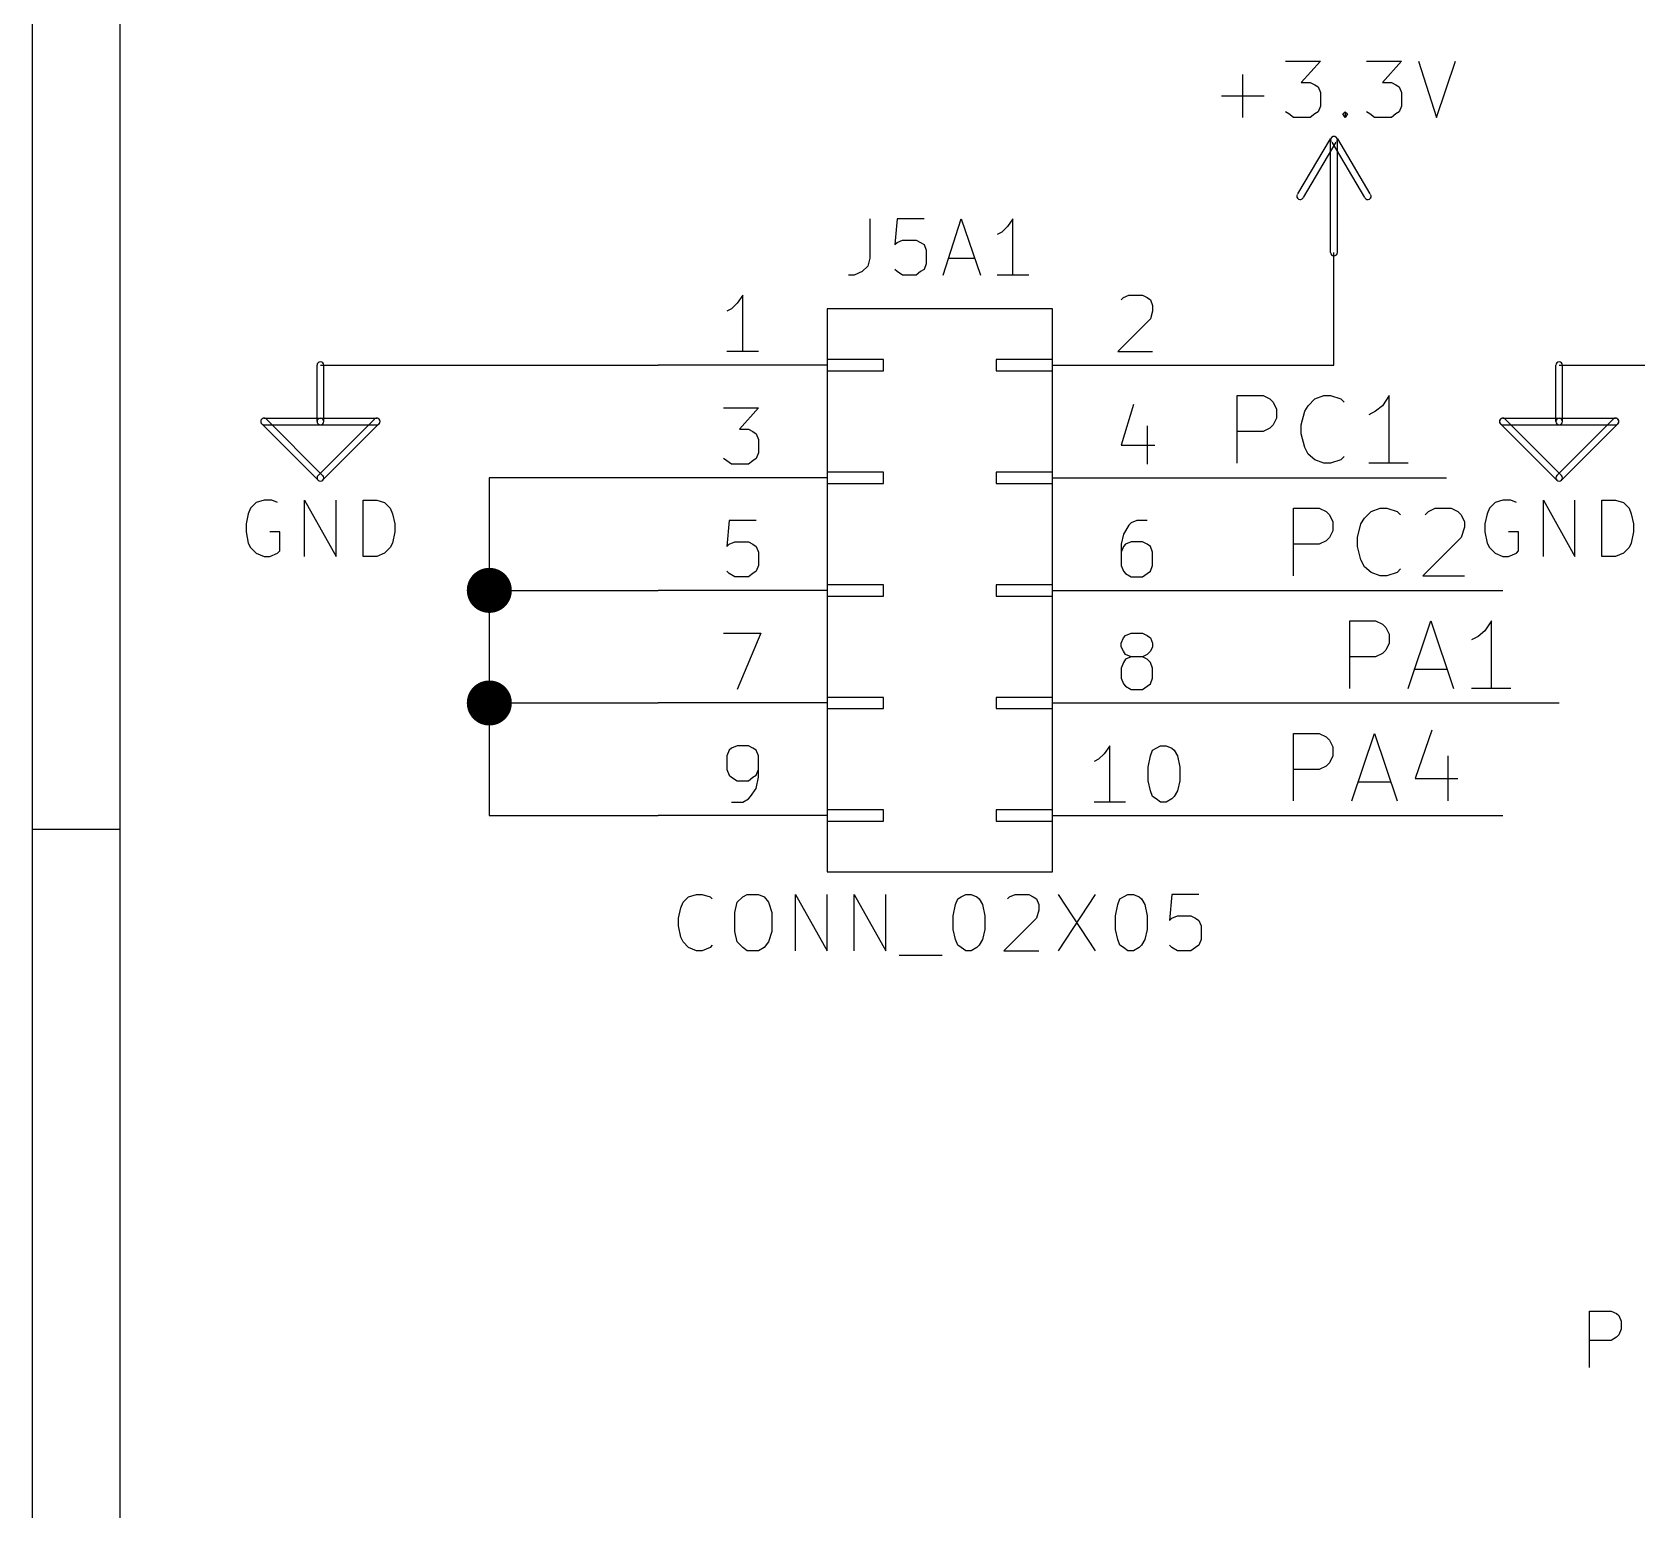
# Model space of a CAD drawing. Extents: x 10 to 287, y -200 to -10.
# Drawn here: x 10.01 to 46.2, y -75.35 to -42.02 of the extents above; entities that cross this region are included whole.
import ezdxf

# ---------------------------------------------------------------- set-up
doc = ezdxf.new("R2010")
doc.units = 0
doc.header["$MEASUREMENT"] = 0
doc.layers.add('BLACK', color=7, linetype='CONTINUOUS')

msp = doc.modelspace()

# ---------------------------------------------------------------- linework, layer by layer
at = {"layer": 'Black'}
for p, q in [((37.1856, -51.7398), (37.1856, -50.2158)), ((37.1856, -50.2158), (37.7698, -50.2158)), ((37.7698, -50.2158), (37.9222, -50.292)), ((37.9222, -50.292), (37.9984, -50.3682)), ((38.7858, -50.4444), (38.9382, -50.292)), ((38.9382, -50.292), (39.1414, -50.2158)), ((39.1414, -50.2158), (39.2938, -50.2158)), ((39.2938, -50.2158), (39.5224, -50.292)), ((39.5224, -50.292), (39.5986, -50.3682)), ((40.6146, -50.2158), (40.4622, -50.4444)), ((40.6146, -51.7398), (40.6146, -50.2158)), ((37.9984, -50.3682), (38.0746, -50.5206)), ((38.0746, -50.5206), (38.0746, -50.7238)), ((38.6334, -50.8762), (38.7096, -50.5714)), ((38.7096, -50.5714), (38.7858, -50.4444)), ((40.3098, -50.5714), (40.1574, -50.6476)), ((40.4622, -50.4444), (40.3098, -50.5714)), ((37.7698, -51.0286), (37.1856, -51.0286)), ((37.9222, -50.9524), (37.7698, -51.0286)), ((37.9984, -50.8762), (37.9222, -50.9524)), ((38.0746, -50.7238), (37.9984, -50.8762)), ((38.6334, -51.0794), (38.6334, -50.8762)), ((38.7096, -51.3842), (38.6334, -51.0794)), ((38.7858, -51.5366), (38.7096, -51.3842)), ((38.9382, -51.6636), (38.7858, -51.5366)), ((39.1414, -51.7398), (38.9382, -51.6636)), ((39.2938, -51.7398), (39.1414, -51.7398)), ((39.5224, -51.6636), (39.2938, -51.7398)), ((39.5986, -51.5874), (39.5224, -51.6636)), ((41.0464, -51.7398), (40.1574, -51.7398)), ((38.4556, -54.2798), (38.4556, -52.7558)), ((38.4556, -52.7558), (39.0398, -52.7558)), ((39.0398, -52.7558), (39.1922, -52.832)), ((39.1922, -52.832), (39.2684, -52.9082)), ((40.0558, -52.9844), (40.2082, -52.832)), ((40.2082, -52.832), (40.4114, -52.7558)), ((40.4114, -52.7558), (40.5638, -52.7558)), ((40.5638, -52.7558), (40.7924, -52.832)), ((40.7924, -52.832), (40.8686, -52.9082)), ((41.4274, -52.9082), (41.5036, -52.832)), ((41.5036, -52.832), (41.656, -52.7558)), ((41.656, -52.7558), (42.0116, -52.7558)), ((42.0116, -52.7558), (42.164, -52.832)), ((42.164, -52.832), (42.2402, -52.9082)), ((39.2684, -52.9082), (39.3446, -53.0606)), ((39.3446, -53.0606), (39.3446, -53.2638)), ((39.9034, -53.4162), (39.9796, -53.1114)), ((39.9796, -53.1114), (40.0558, -52.9844)), ((42.2402, -52.9082), (42.3164, -53.0606)), ((42.3164, -53.1876), (42.2402, -53.4162)), ((42.3164, -53.0606), (42.3164, -53.1876)), ((39.1922, -53.4924), (39.0398, -53.5686)), ((39.2684, -53.4162), (39.1922, -53.4924)), ((39.3446, -53.2638), (39.2684, -53.4162)), ((39.9034, -53.6194), (39.9034, -53.4162)), ((42.2402, -53.4162), (41.3766, -54.2798)), ((39.0398, -53.5686), (38.4556, -53.5686)), ((39.9796, -53.9242), (39.9034, -53.6194)), ((40.0558, -54.0766), (39.9796, -53.9242)), ((40.2082, -54.2036), (40.0558, -54.0766)), ((40.4114, -54.2798), (40.2082, -54.2036)), ((40.5638, -54.2798), (40.4114, -54.2798)), ((40.7924, -54.2036), (40.5638, -54.2798)), ((40.8686, -54.1274), (40.7924, -54.2036)), ((41.3766, -54.2798), (42.3164, -54.2798)), ((39.7256, -56.8198), (39.7256, -55.2958)), ((39.7256, -55.2958), (40.3098, -55.2958)), ((40.3098, -55.2958), (40.4622, -55.372)), ((40.4622, -55.372), (40.5384, -55.4482)), ((41.0464, -56.8198), (41.5544, -55.2958)), ((41.5544, -55.2958), (42.0624, -56.8198)), ((42.926, -55.2958), (42.7736, -55.5244)), ((42.926, -56.8198), (42.926, -55.2958)), ((40.5384, -55.4482), (40.6146, -55.6006)), ((40.6146, -55.6006), (40.6146, -55.8038)), ((42.6212, -55.6514), (42.4688, -55.7276)), ((42.7736, -55.5244), (42.6212, -55.6514)), ((40.4622, -56.0324), (40.3098, -56.1086)), ((40.5384, -55.9562), (40.4622, -56.0324)), ((40.6146, -55.8038), (40.5384, -55.9562)), ((40.3098, -56.1086), (39.7256, -56.1086)), ((41.1734, -56.388), (41.91, -56.388)), ((43.3578, -56.8198), (42.4688, -56.8198)), ((38.4556, -59.3598), (38.4556, -57.8358)), ((38.4556, -57.8358), (39.0398, -57.8358)), ((39.0398, -57.8358), (39.1922, -57.912)), ((39.7764, -59.3598), (40.2844, -57.8358)), ((40.2844, -57.8358), (40.7924, -59.3598)), ((41.5798, -57.7596), (41.1988, -58.8518)), ((39.1922, -57.912), (39.2684, -57.9882)), ((39.2684, -57.9882), (39.3446, -58.1406)), ((39.3446, -58.1406), (39.3446, -58.3438)), ((39.1922, -58.5724), (39.0398, -58.6486)), ((39.2684, -58.4962), (39.1922, -58.5724)), ((39.3446, -58.3438), (39.2684, -58.4962)), ((41.9354, -58.3438), (41.9354, -59.3598)), ((39.0398, -58.6486), (38.4556, -58.6486)), ((39.9034, -58.928), (40.64, -58.928)), ((41.1988, -58.8518), (42.164, -58.8518))]:
    msp.add_line(p, q, dxfattribs=at)
at = {"layer": 'Cyan 2'}
for p, q in [((38.2778, -42.672), (39.0652, -42.672)), ((39.0652, -42.672), (38.6334, -43.1546)), ((40.1066, -42.672), (40.894, -42.672)), ((40.894, -42.672), (40.4622, -43.1546)), ((41.275, -42.672), (41.6814, -43.942)), ((41.6814, -43.942), (42.1132, -42.672)), ((37.3126, -43.942), (37.3126, -42.9768)), ((38.6334, -43.1546), (38.8366, -43.1546)), ((38.8366, -43.1546), (38.9382, -43.2054)), ((38.9382, -43.2054), (39.0144, -43.2562)), ((39.0144, -43.2562), (39.0652, -43.3832)), ((39.0652, -43.3832), (39.0652, -43.688)), ((40.4622, -43.1546), (40.6654, -43.1546)), ((40.6654, -43.1546), (40.767, -43.2054)), ((40.767, -43.2054), (40.8432, -43.2562)), ((40.8432, -43.2562), (40.894, -43.3832)), ((40.894, -43.3832), (40.894, -43.688)), ((36.83, -43.4594), (37.7952, -43.4594)), ((39.0652, -43.688), (39.0144, -43.815)), ((40.894, -43.688), (40.8432, -43.815)), ((38.354, -43.8658), (38.2778, -43.815)), ((38.4556, -43.942), (38.354, -43.8658)), ((38.8366, -43.942), (38.4556, -43.942)), ((38.9382, -43.8658), (38.8366, -43.942)), ((39.0144, -43.815), (38.9382, -43.8658)), ((39.5732, -43.8658), (39.624, -43.815)), ((39.624, -43.942), (39.5732, -43.8658)), ((39.624, -43.815), (39.6748, -43.8658)), ((39.624, -43.815), (39.624, -43.942)), ((39.6748, -43.8658), (39.624, -43.942)), ((40.1828, -43.8658), (40.1066, -43.815)), ((40.2844, -43.942), (40.1828, -43.8658)), ((40.6654, -43.942), (40.2844, -43.942)), ((40.767, -43.8658), (40.6654, -43.942)), ((40.8432, -43.815), (40.767, -43.8658)), ((28.9052, -46.228), (28.9052, -47.117)), ((29.5148, -46.228), (29.464, -46.8122)), ((30.1244, -46.228), (29.5148, -46.228)), ((30.5562, -47.498), (30.9626, -46.228)), ((30.9626, -46.228), (31.3944, -47.498)), ((32.131, -46.228), (32.004, -46.4058)), ((32.131, -47.498), (32.131, -46.228)), ((31.877, -46.5328), (31.7754, -46.5836)), ((32.004, -46.4058), (31.877, -46.5328)), ((29.464, -46.8122), (29.5148, -46.7614)), ((29.5148, -46.7614), (29.6418, -46.7106)), ((29.6418, -46.7106), (29.9466, -46.7106)), ((29.9466, -46.7106), (30.0482, -46.7614)), ((30.0482, -46.7614), (30.1244, -46.8122)), ((30.1244, -46.8122), (30.1752, -46.9392)), ((30.1752, -46.9392), (30.1752, -47.244)), ((28.8544, -47.2948), (28.7274, -47.4218)), ((28.9052, -47.117), (28.8544, -47.2948)), ((29.5148, -47.4218), (29.464, -47.371)), ((30.1244, -47.371), (30.0482, -47.4218)), ((30.1752, -47.244), (30.1244, -47.371)), ((30.6832, -47.117), (31.2674, -47.117)), ((28.5496, -47.498), (28.4226, -47.498)), ((28.7274, -47.4218), (28.5496, -47.498)), ((29.6418, -47.498), (29.5148, -47.4218)), ((29.9466, -47.498), (29.6418, -47.498)), ((30.0482, -47.4218), (29.9466, -47.498)), ((32.4866, -47.498), (31.7754, -47.498)), ((14.9352, -52.7558), (14.8844, -52.8828)), ((15.0622, -52.6288), (14.9352, -52.7558)), ((15.24, -52.578), (15.0622, -52.6288)), ((15.4178, -52.578), (15.24, -52.578)), ((15.5448, -52.6288), (15.4178, -52.578)), ((16.1544, -53.848), (16.1544, -52.578)), ((16.1544, -52.578), (16.8656, -53.848)), ((16.8656, -53.848), (16.8656, -52.578)), ((17.4752, -53.848), (17.4752, -52.578)), ((17.4752, -52.578), (17.78, -52.578)), ((17.78, -52.578), (17.9578, -52.6288)), ((17.9578, -52.6288), (18.0848, -52.7558)), ((18.0848, -52.7558), (18.1356, -52.8828)), ((42.8752, -52.7558), (42.8244, -52.8828)), ((43.0022, -52.6288), (42.8752, -52.7558)), ((43.18, -52.578), (43.0022, -52.6288)), ((43.3578, -52.578), (43.18, -52.578)), ((43.4848, -52.6288), (43.3578, -52.578)), ((44.0944, -53.848), (44.0944, -52.578)), ((44.0944, -52.578), (44.8056, -53.848)), ((44.8056, -53.848), (44.8056, -52.578)), ((45.4152, -53.848), (45.4152, -52.578)), ((45.4152, -52.578), (45.72, -52.578)), ((45.72, -52.578), (45.8978, -52.6288)), ((45.8978, -52.6288), (46.0248, -52.7558)), ((46.0248, -52.7558), (46.0756, -52.8828)), ((14.8844, -52.8828), (14.8336, -53.1114)), ((14.8336, -53.1114), (14.8336, -53.2892)), ((18.1356, -52.8828), (18.1864, -53.1114)), ((18.1864, -53.1114), (18.1864, -53.2892)), ((42.8244, -52.8828), (42.7736, -53.1114)), ((42.7736, -53.1114), (42.7736, -53.2892)), ((46.0756, -52.8828), (46.1264, -53.1114)), ((46.1264, -53.1114), (46.1264, -53.2892)), ((14.8336, -53.2892), (14.8844, -53.5432)), ((14.8844, -53.5432), (14.9352, -53.6448)), ((15.5956, -53.2892), (15.367, -53.2892)), ((15.5956, -53.721), (15.5956, -53.2892)), ((18.1356, -53.5432), (18.0848, -53.6448)), ((18.1864, -53.2892), (18.1356, -53.5432)), ((42.7736, -53.2892), (42.8244, -53.5432)), ((42.8244, -53.5432), (42.8752, -53.6448)), ((43.5356, -53.2892), (43.307, -53.2892)), ((43.5356, -53.721), (43.5356, -53.2892)), ((46.0756, -53.5432), (46.0248, -53.6448)), ((46.1264, -53.2892), (46.0756, -53.5432)), ((14.9352, -53.6448), (15.0622, -53.7718)), ((15.0622, -53.7718), (15.24, -53.848)), ((15.24, -53.848), (15.367, -53.848)), ((15.367, -53.848), (15.5448, -53.7718)), ((15.5448, -53.7718), (15.5956, -53.721)), ((17.78, -53.848), (17.4752, -53.848)), ((17.9578, -53.7718), (17.78, -53.848)), ((18.0848, -53.6448), (17.9578, -53.7718)), ((42.8752, -53.6448), (43.0022, -53.7718)), ((43.0022, -53.7718), (43.18, -53.848)), ((43.18, -53.848), (43.307, -53.848)), ((43.307, -53.848), (43.4848, -53.7718)), ((43.4848, -53.7718), (43.5356, -53.721)), ((45.72, -53.848), (45.4152, -53.848)), ((45.8978, -53.7718), (45.72, -53.848)), ((46.0248, -53.6448), (45.8978, -53.7718)), ((24.6888, -61.6458), (24.8158, -61.5188)), ((24.8158, -61.5188), (24.9936, -61.468)), ((24.9936, -61.468), (25.1206, -61.468)), ((25.1206, -61.468), (25.2984, -61.5188)), ((25.2984, -61.5188), (25.3492, -61.5696)), ((25.908, -61.6458), (26.035, -61.5188)), ((26.035, -61.5188), (26.1366, -61.468)), ((26.1366, -61.468), (26.3906, -61.468)), ((26.3906, -61.468), (26.5176, -61.5188)), ((26.5176, -61.5188), (26.6192, -61.6458)), ((27.2288, -62.738), (27.2288, -61.468)), ((27.2288, -61.468), (27.94, -62.738)), ((27.94, -62.738), (27.94, -61.468)), ((28.5496, -62.738), (28.5496, -61.468)), ((28.5496, -61.468), (29.2608, -62.738)), ((29.2608, -62.738), (29.2608, -61.468)), ((30.8864, -61.5696), (30.9626, -61.5188)), ((30.9626, -61.5188), (31.0642, -61.468)), ((31.0642, -61.468), (31.1912, -61.468)), ((31.1912, -61.468), (31.3182, -61.5188)), ((31.3182, -61.5188), (31.369, -61.5696)), ((32.004, -61.5696), (32.0548, -61.5188)), ((32.0548, -61.5188), (32.1818, -61.468)), ((32.1818, -61.468), (32.4866, -61.468)), ((32.4866, -61.468), (32.5882, -61.5188)), ((32.5882, -61.5188), (32.6644, -61.5696)), ((33.147, -61.468), (33.9852, -62.738)), ((33.9852, -61.468), (33.147, -62.738)), ((34.544, -61.5696), (34.6202, -61.5188)), ((34.6202, -61.5188), (34.7218, -61.468)), ((34.7218, -61.468), (34.8488, -61.468)), ((34.8488, -61.468), (34.9758, -61.5188)), ((34.9758, -61.5188), (35.0266, -61.5696)), ((35.7124, -61.468), (35.6616, -62.0522)), ((36.322, -61.468), (35.7124, -61.468)), ((24.5872, -62.0014), (24.638, -61.7728)), ((24.638, -61.7728), (24.6888, -61.6458)), ((25.8572, -61.8744), (25.908, -61.6458)), ((25.8572, -62.3062), (25.8572, -61.8744)), ((26.6192, -61.6458), (26.6954, -61.8744)), ((26.6954, -61.8744), (26.6954, -62.3062)), ((30.7848, -61.9506), (30.8356, -61.6966)), ((30.8356, -61.6966), (30.8864, -61.5696)), ((31.369, -61.5696), (31.4452, -61.6966)), ((31.4452, -61.6966), (31.496, -61.9506)), ((32.6644, -61.5696), (32.7152, -61.6966)), ((32.7152, -61.8236), (32.6644, -62.0014)), ((32.7152, -61.6966), (32.7152, -61.8236)), ((34.4424, -61.9506), (34.4932, -61.6966)), ((34.4932, -61.6966), (34.544, -61.5696)), ((35.0266, -61.5696), (35.1028, -61.6966)), ((35.1028, -61.6966), (35.1536, -61.9506)), ((24.5872, -62.1792), (24.5872, -62.0014)), ((24.638, -62.4332), (24.5872, -62.1792)), ((30.7848, -62.2554), (30.7848, -61.9506)), ((31.496, -61.9506), (31.496, -62.2554)), ((32.6644, -62.0014), (31.9278, -62.738)), ((34.4424, -62.2554), (34.4424, -61.9506)), ((35.1536, -61.9506), (35.1536, -62.2554)), ((35.6616, -62.0522), (35.7124, -62.0014)), ((35.7124, -62.0014), (35.8394, -61.9506)), ((35.8394, -61.9506), (36.1442, -61.9506)), ((36.1442, -61.9506), (36.2458, -62.0014)), ((36.2458, -62.0014), (36.322, -62.0522)), ((36.322, -62.0522), (36.3728, -62.1792)), ((36.3728, -62.1792), (36.3728, -62.484)), ((24.6888, -62.5348), (24.638, -62.4332)), ((24.8158, -62.6618), (24.6888, -62.5348)), ((25.3492, -62.611), (25.2984, -62.6618)), ((25.908, -62.5348), (25.8572, -62.3062)), ((26.035, -62.6618), (25.908, -62.5348)), ((26.6192, -62.5348), (26.5176, -62.6618)), ((26.6954, -62.3062), (26.6192, -62.5348)), ((30.8356, -62.484), (30.7848, -62.2554)), ((30.8864, -62.611), (30.8356, -62.484)), ((30.9626, -62.6618), (30.8864, -62.611)), ((31.369, -62.611), (31.3182, -62.6618)), ((31.4452, -62.484), (31.369, -62.611)), ((31.496, -62.2554), (31.4452, -62.484)), ((34.4932, -62.484), (34.4424, -62.2554)), ((34.544, -62.611), (34.4932, -62.484)), ((34.6202, -62.6618), (34.544, -62.611)), ((35.0266, -62.611), (34.9758, -62.6618)), ((35.1028, -62.484), (35.0266, -62.611)), ((35.1536, -62.2554), (35.1028, -62.484)), ((35.7124, -62.6618), (35.6616, -62.611)), ((36.322, -62.611), (36.2458, -62.6618)), ((36.3728, -62.484), (36.322, -62.611)), ((24.9936, -62.738), (24.8158, -62.6618)), ((25.1206, -62.738), (24.9936, -62.738)), ((25.2984, -62.6618), (25.1206, -62.738)), ((26.1366, -62.738), (26.035, -62.6618)), ((26.3906, -62.738), (26.1366, -62.738)), ((26.5176, -62.6618), (26.3906, -62.738)), ((29.5656, -62.8396), (30.5308, -62.8396)), ((31.0642, -62.738), (30.9626, -62.6618)), ((31.1912, -62.738), (31.0642, -62.738)), ((31.3182, -62.6618), (31.1912, -62.738)), ((31.9278, -62.738), (32.7152, -62.738)), ((34.7218, -62.738), (34.6202, -62.6618)), ((34.8488, -62.738), (34.7218, -62.738)), ((34.9758, -62.6618), (34.8488, -62.738)), ((35.8394, -62.738), (35.7124, -62.6618)), ((36.1442, -62.738), (35.8394, -62.738)), ((36.2458, -62.6618), (36.1442, -62.738)), ((45.1358, -72.136), (45.1358, -70.866)), ((45.1358, -70.866), (45.6184, -70.866)), ((45.6184, -70.866), (45.7454, -70.9168)), ((45.7454, -70.9168), (45.7962, -70.9676)), ((45.7962, -70.9676), (45.847, -71.0946)), ((45.847, -71.2724), (45.7962, -71.3994)), ((45.847, -71.0946), (45.847, -71.2724)), ((45.6184, -71.5264), (45.1358, -71.5264)), ((45.7454, -71.4502), (45.6184, -71.5264)), ((45.7962, -71.3994), (45.7454, -71.4502))]:
    msp.add_line(p, q, dxfattribs=at)
at = {"layer": 'Green 2'}
for p, q in [((39.37, -49.53), (39.37, -46.99)), ((16.51, -49.53), (24.13, -49.53)), ((36.83, -49.53), (39.37, -49.53)), ((44.45, -49.53), (52.07, -49.53)), ((24.13, -52.07), (20.32, -52.07)), ((20.32, -52.07), (20.32, -59.69)), ((36.83, -52.07), (41.91, -52.07)), ((20.32, -54.61), (24.13, -54.61)), ((36.83, -54.61), (43.18, -54.61)), ((20.32, -57.15), (24.13, -57.15)), ((36.83, -57.15), (44.45, -57.15)), ((20.32, -59.69), (24.13, -59.69)), ((36.83, -59.69), (43.18, -59.69))]:
    msp.add_line(p, q, dxfattribs=at)
at = {"layer": 'Green 2', "const_width": 0.508}
for points in [[(20.066, -54.61, 1), (20.574, -54.61, 1)], [(20.066, -57.15, 1), (20.574, -57.15, 1)]]:
    msp.add_lwpolyline(points, format="xyb", close=True, dxfattribs=at)
at = {"layer": 'Red 2'}
for p, q in [((10.0076, -10.0076), (10.0076, -200)), ((11.9888, -11.9888), (11.9888, -198.018)), ((38.5572, -45.6692), (39.2938, -44.4246)), ((38.6842, -45.7454), (39.4208, -44.5008)), ((39.2938, -46.99), (39.2938, -44.45)), ((39.3192, -44.5008), (40.0558, -45.7454)), ((39.4462, -44.4246), (40.1828, -45.6692)), ((39.4462, -46.99), (39.4462, -44.45)), ((25.908, -48.133), (25.781, -48.26)), ((26.035, -47.9552), (25.908, -48.133)), ((26.035, -49.2252), (26.035, -47.9552)), ((34.5694, -48.0568), (34.6202, -48.006)), ((34.6202, -48.006), (34.7472, -47.9552)), ((34.7472, -47.9552), (35.052, -47.9552)), ((35.052, -47.9552), (35.1536, -48.006)), ((35.1536, -48.006), (35.2298, -48.0568)), ((35.2298, -48.0568), (35.2806, -48.1838)), ((25.781, -48.26), (25.6794, -48.3108)), ((27.94, -48.26), (27.94, -60.96)), ((33.02, -48.26), (27.94, -48.26)), ((33.02, -60.96), (33.02, -48.26)), ((35.2298, -48.4886), (34.4932, -49.2252)), ((35.2806, -48.3108), (35.2298, -48.4886)), ((35.2806, -48.1838), (35.2806, -48.3108)), ((16.4338, -50.8), (16.4338, -49.53)), ((16.5862, -50.8), (16.5862, -49.53)), ((27.94, -49.53), (24.13, -49.53)), ((26.3906, -49.2252), (25.6794, -49.2252)), ((27.94, -49.403), (27.94, -49.657)), ((29.21, -49.403), (27.94, -49.403)), ((29.21, -49.657), (29.21, -49.403)), ((31.75, -49.403), (31.75, -49.657)), ((33.02, -49.403), (31.75, -49.403)), ((33.02, -49.657), (33.02, -49.403)), ((33.02, -49.53), (36.83, -49.53)), ((34.4932, -49.2252), (35.2806, -49.2252)), ((44.3738, -50.8), (44.3738, -49.53)), ((44.5262, -50.8), (44.5262, -49.53)), ((27.94, -49.657), (29.21, -49.657)), ((31.75, -49.657), (33.02, -49.657)), ((25.6032, -50.4952), (26.3906, -50.4952)), ((26.3906, -50.4952), (25.9588, -50.9778)), ((34.8488, -50.419), (34.5694, -51.3334)), ((16.4592, -52.1208), (15.1892, -50.8508)), ((15.24, -50.7238), (16.51, -50.7238)), ((15.24, -50.8762), (16.51, -50.8762)), ((16.5608, -52.0192), (15.2908, -50.7492)), ((17.7292, -50.7492), (16.4592, -52.0192)), ((16.51, -50.7238), (17.78, -50.7238)), ((16.51, -50.8762), (17.78, -50.8762)), ((17.8308, -50.8508), (16.5608, -52.1208)), ((25.9588, -50.9778), (26.162, -50.9778)), ((26.162, -50.9778), (26.2636, -51.0286)), ((26.2636, -51.0286), (26.3398, -51.0794)), ((35.1536, -50.9016), (35.1536, -51.7652)), ((44.3992, -52.1208), (43.1292, -50.8508)), ((43.18, -50.7238), (44.45, -50.7238)), ((43.18, -50.8762), (44.45, -50.8762)), ((44.5008, -52.0192), (43.2308, -50.7492)), ((45.6692, -50.7492), (44.3992, -52.0192)), ((44.45, -50.7238), (45.72, -50.7238)), ((44.45, -50.8762), (45.72, -50.8762)), ((45.7708, -50.8508), (44.5008, -52.1208)), ((26.3398, -51.0794), (26.3906, -51.2064)), ((26.3906, -51.2064), (26.3906, -51.5112)), ((34.5694, -51.3334), (35.3314, -51.3334)), ((25.6794, -51.689), (25.6032, -51.6382)), ((25.781, -51.7652), (25.6794, -51.689)), ((26.2636, -51.689), (26.162, -51.7652)), ((26.3398, -51.6382), (26.2636, -51.689)), ((26.3906, -51.5112), (26.3398, -51.6382)), ((27.94, -52.07), (24.13, -52.07)), ((26.162, -51.7652), (25.781, -51.7652)), ((27.94, -51.943), (27.94, -52.197)), ((29.21, -51.943), (27.94, -51.943)), ((29.21, -52.197), (29.21, -51.943)), ((31.75, -51.943), (31.75, -52.197)), ((33.02, -51.943), (31.75, -51.943)), ((33.02, -52.197), (33.02, -51.943)), ((33.02, -52.07), (36.83, -52.07)), ((27.94, -52.197), (29.21, -52.197)), ((31.75, -52.197), (33.02, -52.197)), ((25.7302, -53.0352), (25.6794, -53.6194)), ((26.3398, -53.0352), (25.7302, -53.0352)), ((34.7472, -53.1368), (34.6202, -53.34)), ((34.798, -53.086), (34.7472, -53.1368)), ((34.925, -53.0352), (34.798, -53.086)), ((35.1536, -53.0352), (34.925, -53.0352)), ((25.7302, -53.5686), (25.8572, -53.5178)), ((25.8572, -53.5178), (26.162, -53.5178)), ((26.162, -53.5178), (26.2636, -53.5686)), ((34.6202, -53.34), (34.5694, -53.5686)), ((34.798, -53.5178), (34.671, -53.5686)), ((35.052, -53.5178), (34.798, -53.5178)), ((35.1536, -53.5686), (35.052, -53.5178)), ((25.6794, -53.6194), (25.7302, -53.5686)), ((26.2636, -53.5686), (26.3398, -53.6194)), ((26.3398, -53.6194), (26.3906, -53.7464)), ((26.3906, -53.7464), (26.3906, -54.0512)), ((34.5694, -53.5686), (34.5694, -54.0512)), ((34.6202, -53.6194), (34.5694, -53.7464)), ((34.671, -53.5686), (34.6202, -53.6194)), ((35.2298, -53.6194), (35.1536, -53.5686)), ((35.2806, -53.7464), (35.2298, -53.6194)), ((35.2806, -54.0512), (35.2806, -53.7464)), ((25.7302, -54.229), (25.6794, -54.1782)), ((25.8572, -54.3052), (25.7302, -54.229)), ((26.2636, -54.229), (26.162, -54.3052)), ((26.3398, -54.1782), (26.2636, -54.229)), ((26.3906, -54.0512), (26.3398, -54.1782)), ((34.5694, -54.0512), (34.6202, -54.1782)), ((34.6202, -54.1782), (34.671, -54.229)), ((34.671, -54.229), (34.798, -54.3052)), ((35.052, -54.3052), (35.1536, -54.229)), ((35.1536, -54.229), (35.2298, -54.1782)), ((35.2298, -54.1782), (35.2806, -54.0512)), ((27.94, -54.61), (24.13, -54.61)), ((26.162, -54.3052), (25.8572, -54.3052)), ((27.94, -54.483), (27.94, -54.737)), ((29.21, -54.483), (27.94, -54.483)), ((29.21, -54.737), (29.21, -54.483)), ((31.75, -54.483), (31.75, -54.737)), ((33.02, -54.483), (31.75, -54.483)), ((33.02, -54.737), (33.02, -54.483)), ((33.02, -54.61), (36.83, -54.61)), ((34.798, -54.3052), (35.052, -54.3052)), ((27.94, -54.737), (29.21, -54.737)), ((31.75, -54.737), (33.02, -54.737)), ((25.6032, -55.5752), (26.4414, -55.5752)), ((26.4414, -55.5752), (25.908, -56.8452)), ((34.5694, -55.8038), (34.6202, -55.6768)), ((34.6202, -55.6768), (34.671, -55.626)), ((34.671, -55.626), (34.798, -55.5752)), ((34.798, -55.5752), (35.052, -55.5752)), ((35.052, -55.5752), (35.1536, -55.626)), ((35.1536, -55.626), (35.2298, -55.6768)), ((35.2298, -55.6768), (35.2806, -55.8038)), ((34.5694, -55.88), (34.5694, -55.8038)), ((34.6202, -55.9816), (34.5694, -55.88)), ((34.671, -56.0578), (34.6202, -55.9816)), ((34.798, -56.1086), (34.671, -56.0578)), ((35.1536, -56.0578), (35.052, -56.1086)), ((35.2298, -55.9816), (35.1536, -56.0578)), ((35.2806, -55.88), (35.2298, -55.9816)), ((35.2806, -55.8038), (35.2806, -55.88)), ((34.6202, -56.2356), (34.5694, -56.3626)), ((34.5694, -56.3626), (34.5694, -56.5912)), ((34.671, -56.1594), (34.6202, -56.2356)), ((34.798, -56.1086), (34.671, -56.1594)), ((35.052, -56.1086), (34.798, -56.1086)), ((35.1536, -56.1594), (35.052, -56.1086)), ((35.2298, -56.2356), (35.1536, -56.1594)), ((35.2806, -56.3626), (35.2298, -56.2356)), ((35.2806, -56.5912), (35.2806, -56.3626)), ((34.5694, -56.5912), (34.6202, -56.7182)), ((34.6202, -56.7182), (34.671, -56.769)), ((34.671, -56.769), (34.798, -56.8452)), ((35.052, -56.8452), (35.1536, -56.769)), ((35.1536, -56.769), (35.2298, -56.7182)), ((35.2298, -56.7182), (35.2806, -56.5912)), ((27.94, -57.15), (24.13, -57.15)), ((27.94, -57.023), (27.94, -57.277)), ((29.21, -57.023), (27.94, -57.023)), ((29.21, -57.277), (29.21, -57.023)), ((31.75, -57.023), (31.75, -57.277)), ((33.02, -57.023), (31.75, -57.023)), ((33.02, -57.277), (33.02, -57.023)), ((33.02, -57.15), (36.83, -57.15)), ((34.798, -56.8452), (35.052, -56.8452)), ((27.94, -57.277), (29.21, -57.277)), ((31.75, -57.277), (33.02, -57.277)), ((25.7302, -58.2168), (25.6794, -58.3438)), ((25.781, -58.166), (25.7302, -58.2168)), ((25.908, -58.1152), (25.781, -58.166)), ((26.162, -58.1152), (25.908, -58.1152)), ((26.2636, -58.166), (26.162, -58.1152)), ((26.3398, -58.2168), (26.2636, -58.166)), ((26.3906, -58.3438), (26.3398, -58.2168)), ((34.3154, -58.1152), (34.1884, -58.293)), ((34.3154, -59.3852), (34.3154, -58.1152)), ((35.2298, -58.3438), (35.2806, -58.2168)), ((35.2806, -58.2168), (35.3568, -58.166)), ((35.3568, -58.166), (35.4584, -58.1152)), ((35.4584, -58.1152), (35.5854, -58.1152)), ((35.5854, -58.1152), (35.7124, -58.166)), ((35.7124, -58.166), (35.7632, -58.2168)), ((35.7632, -58.2168), (35.8394, -58.3438)), ((25.6794, -58.3438), (25.6794, -58.6486)), ((26.3906, -58.8264), (26.3906, -58.3438)), ((34.0614, -58.42), (33.9598, -58.4708)), ((34.1884, -58.293), (34.0614, -58.42)), ((35.179, -58.5978), (35.2298, -58.3438)), ((35.179, -58.9026), (35.179, -58.5978)), ((35.8394, -58.3438), (35.8902, -58.5978)), ((35.8902, -58.5978), (35.8902, -58.9026)), ((25.6794, -58.6486), (25.7302, -58.7756)), ((25.7302, -58.7756), (25.781, -58.8264)), ((25.781, -58.8264), (25.908, -58.9026)), ((25.908, -58.9026), (26.162, -58.9026)), ((26.162, -58.9026), (26.2636, -58.8264)), ((26.2636, -58.8264), (26.3398, -58.7756)), ((26.3398, -58.7756), (26.3906, -58.6486)), ((26.3398, -59.0804), (26.3906, -58.8264)), ((35.2298, -59.1312), (35.179, -58.9026)), ((35.8902, -58.9026), (35.8394, -59.1312)), ((26.035, -59.3852), (26.162, -59.309)), ((26.162, -59.309), (26.2128, -59.2582)), ((26.2128, -59.2582), (26.3398, -59.0804)), ((35.2806, -59.2582), (35.2298, -59.1312)), ((35.3568, -59.309), (35.2806, -59.2582)), ((35.4584, -59.3852), (35.3568, -59.309)), ((35.7124, -59.309), (35.5854, -59.3852)), ((35.7632, -59.2582), (35.7124, -59.309)), ((35.8394, -59.1312), (35.7632, -59.2582)), ((27.94, -59.69), (24.13, -59.69)), ((25.781, -59.3852), (26.035, -59.3852)), ((27.94, -59.563), (27.94, -59.817)), ((29.21, -59.563), (27.94, -59.563)), ((29.21, -59.817), (29.21, -59.563)), ((31.75, -59.563), (31.75, -59.817)), ((33.02, -59.563), (31.75, -59.563)), ((33.02, -59.817), (33.02, -59.563)), ((33.02, -59.69), (36.83, -59.69)), ((34.671, -59.3852), (33.9598, -59.3852)), ((35.5854, -59.3852), (35.4584, -59.3852)), ((10.0076, -59.9948), (11.9888, -59.9948)), ((27.94, -59.817), (29.21, -59.817)), ((31.75, -59.817), (33.02, -59.817)), ((27.94, -60.96), (33.02, -60.96))]:
    msp.add_line(p, q, dxfattribs=at)
for centre, start, end in [((39.37, -44.45), 360, 540), ((39.37, -44.45), 30.9638, 210.964), ((39.37, -44.45), 329.036, 509.036), ((38.608, -45.72), 149.036, 329.036), ((40.132, -45.72), 210.964, 390.964), ((39.37, -46.99), 180, 360), ((16.51, -49.53), 360, 540), ((44.45, -49.53), 360, 540), ((15.24, -50.8), 405, 585), ((15.24, -50.8), 90, 270), ((16.51, -50.8), 90, 270), ((16.51, -50.8), 180, 360), ((16.51, -50.8), 270, 450), ((17.78, -50.8), 315, 495), ((17.78, -50.8), 270, 450), ((43.18, -50.8), 405, 585), ((43.18, -50.8), 90, 270), ((44.45, -50.8), 90, 270), ((44.45, -50.8), 180, 360), ((44.45, -50.8), 270, 450), ((45.72, -50.8), 315, 495), ((45.72, -50.8), 270, 450), ((16.51, -52.07), 495, 675), ((16.51, -52.07), 225, 405), ((44.45, -52.07), 495, 675), ((44.45, -52.07), 225, 405)]:
    msp.add_arc(centre, 0.0762, start, end, dxfattribs=at)

doc.saveas('drawing.dxf')
